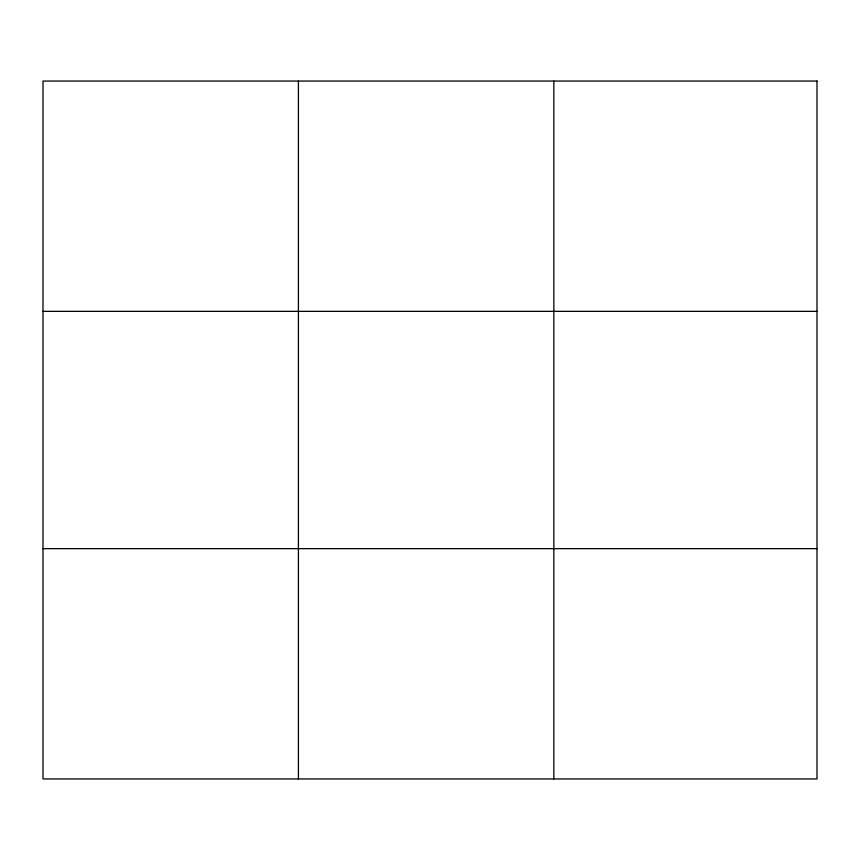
<?xml version="1.0" encoding="UTF-8"?>
<svg xmlns="http://www.w3.org/2000/svg" width="860" height="860" viewBox="0 0 860 860"><rect width="100%" height="100%" fill="white"/><g stroke="black" fill="none" stroke-linecap="round" stroke-linejoin="round"><path stroke-width="1.29" d="M298.42 778.945L298.42 81.055M553.84 778.945L553.84 81.055M43 311.352L817 311.352M43 548.648L817 548.648M817 81.055L817 778.945L43 778.945L43 81.055L817 81.055"/></g></svg>
